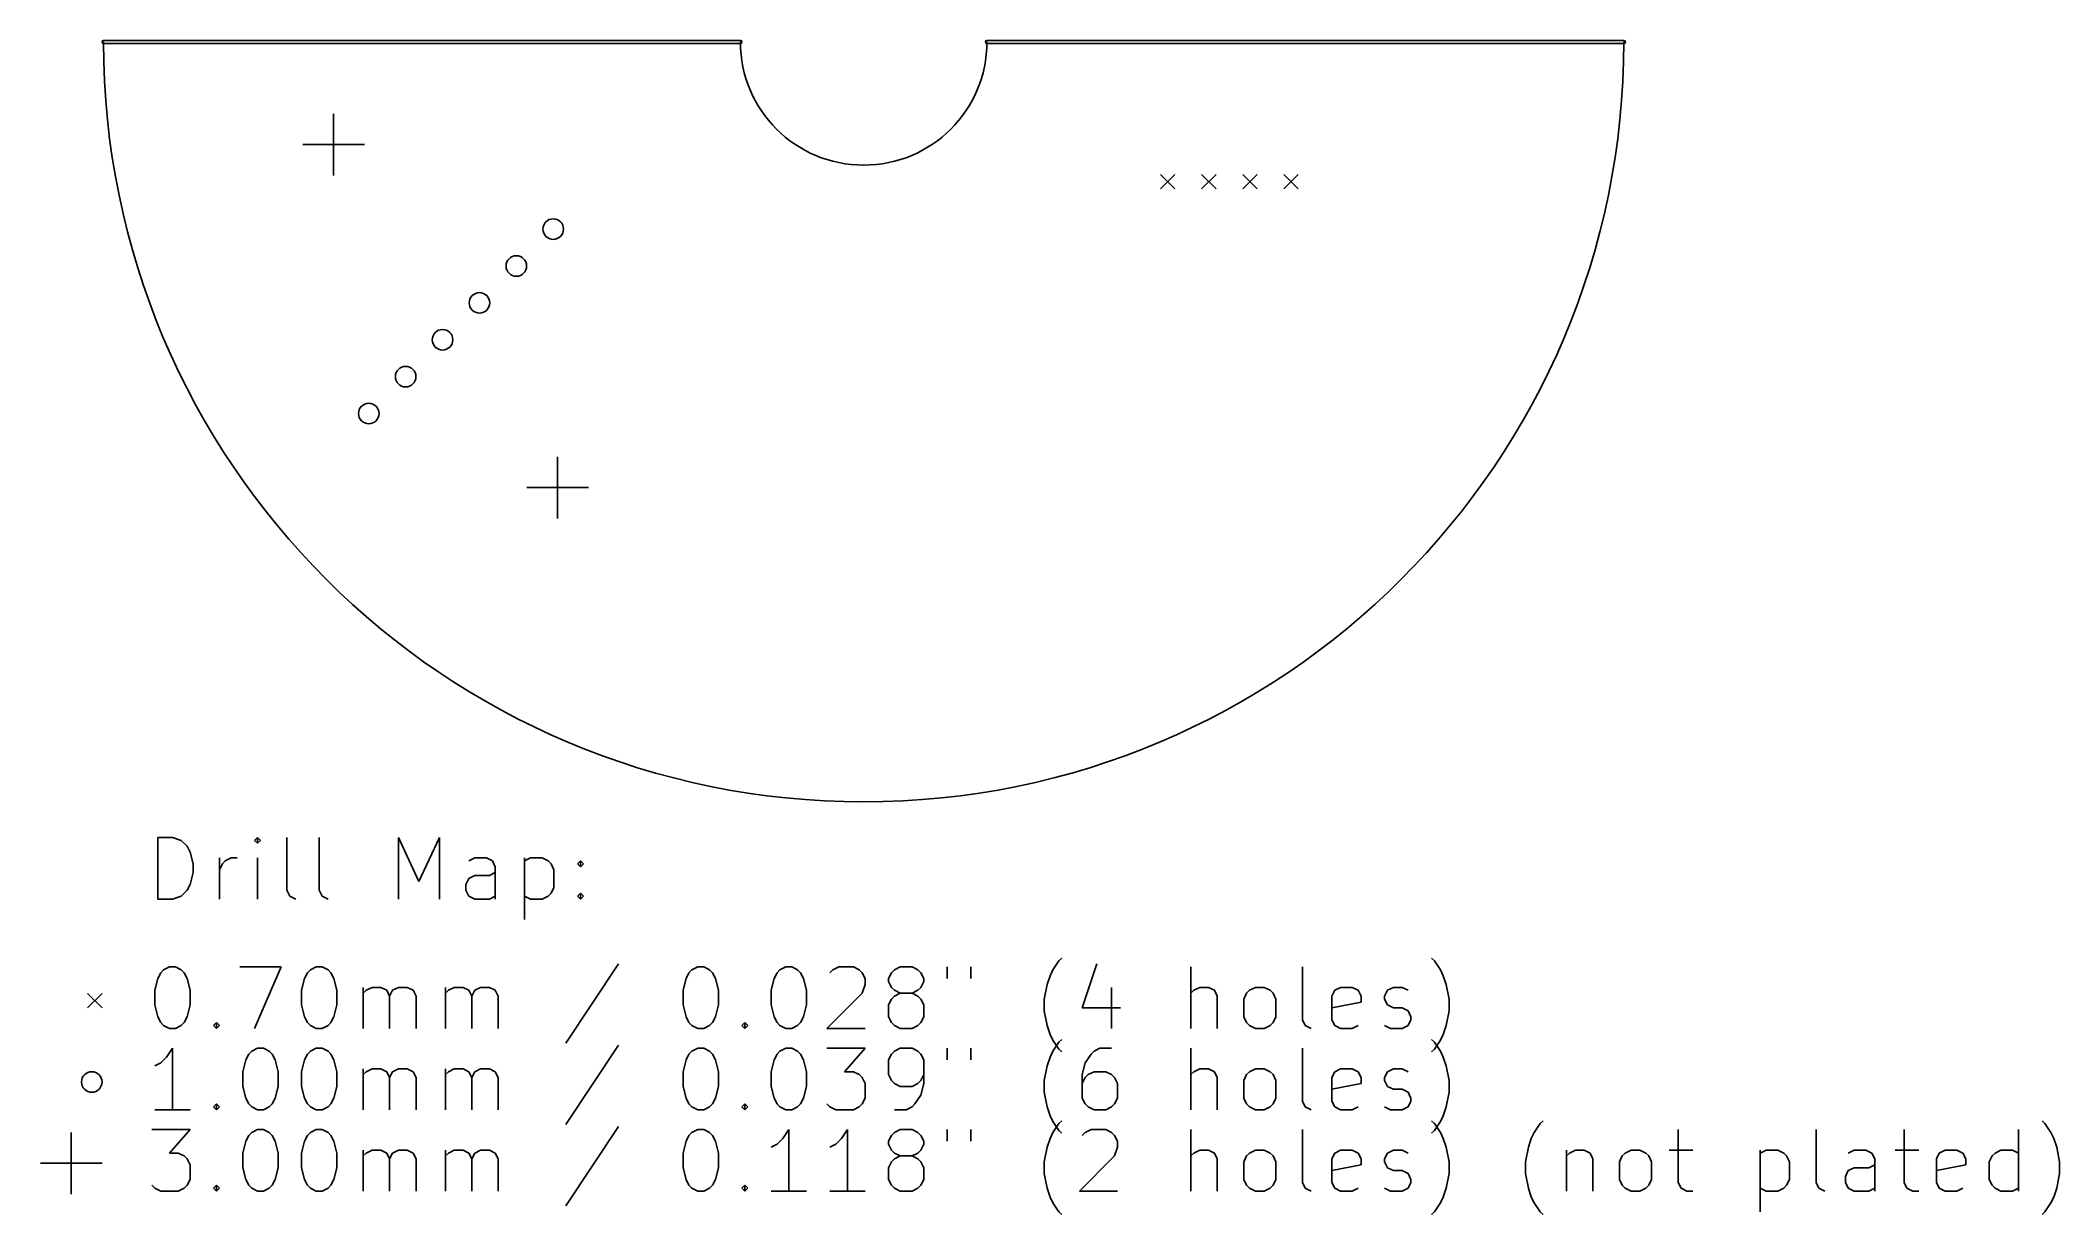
# Model space of a CAD drawing. Extents: x 112.9 to 211.2, y -134.1 to -76.9.
import ezdxf

# ---------------------------------------------------------------- set-up
doc = ezdxf.new("R2010")
doc.units = 0
doc.header["$MEASUREMENT"] = 0
doc.layers.add('BLACK', color=7, linetype='CONTINUOUS')

msp = doc.modelspace()

# ---------------------------------------------------------------- linework, layer by layer
at = {"layer": 'Black'}
for p, q in [((116, -76.925), (147, -76.925)), ((116, -77.075), (147, -77.075)), ((159, -76.925), (190, -76.925)), ((159, -77.075), (190, -77.075)), ((127.2, -80.5), (127.2, -83.5)), ((125.7, -82), (128.7, -82)), ((167.45, -83.45), (168.15, -84.15)), ((168.15, -83.45), (167.45, -84.15)), ((169.45, -83.45), (170.15, -84.15)), ((170.15, -83.45), (169.45, -84.15)), ((171.45, -83.45), (172.15, -84.15)), ((172.15, -83.45), (171.45, -84.15)), ((173.45, -83.45), (174.15, -84.15)), ((174.15, -83.45), (173.45, -84.15)), ((138.1, -97.2), (138.1, -100.2)), ((136.6, -98.7), (139.6, -98.7)), ((118.639, -118.732), (118.639, -115.732)), ((118.639, -115.732), (119.354, -115.732)), ((119.354, -115.732), (119.782, -115.875)), ((119.782, -115.875), (120.068, -116.161)), ((123.496, -115.732), (123.354, -115.875)), ((123.354, -115.875), (123.496, -116.018)), ((123.639, -115.875), (123.496, -115.732)), ((123.496, -115.732), (123.496, -116.018)), ((123.496, -116.018), (123.639, -115.875)), ((124.925, -118.304), (124.925, -115.732)), ((126.496, -118.304), (126.496, -115.732)), ((130.354, -118.732), (130.354, -115.732)), ((130.354, -115.732), (131.354, -117.875)), ((131.354, -117.875), (132.354, -115.732)), ((132.354, -115.732), (132.354, -118.732)), ((120.068, -116.161), (120.211, -116.446)), ((120.211, -116.446), (120.354, -117.018)), ((121.639, -118.732), (121.639, -116.732)), ((121.782, -117.018), (121.925, -116.875)), ((121.925, -116.875), (122.211, -116.732)), ((122.211, -116.732), (122.496, -116.732)), ((123.496, -118.732), (123.496, -116.732)), ((134.068, -116.732), (133.782, -116.875)), ((134.639, -116.732), (134.068, -116.732)), ((134.925, -116.875), (134.639, -116.732)), ((135.068, -117.161), (134.925, -116.875)), ((136.496, -116.732), (136.496, -119.732)), ((136.496, -116.875), (136.782, -116.732)), ((136.782, -116.732), (137.354, -116.732)), ((137.354, -116.732), (137.639, -116.875)), ((137.639, -116.875), (137.782, -117.018)), ((139.068, -117.018), (139.211, -116.875)), ((139.211, -116.875), (139.354, -117.018)), ((139.211, -116.875), (139.211, -117.161)), ((120.354, -117.446), (120.211, -118.018)), ((120.354, -117.018), (120.354, -117.446)), ((121.639, -117.304), (121.782, -117.018)), ((133.639, -118.018), (133.782, -117.732)), ((133.782, -117.732), (134.068, -117.589)), ((134.068, -117.589), (134.782, -117.589)), ((134.782, -117.589), (135.068, -117.446)), ((135.068, -118.732), (135.068, -117.161)), ((137.782, -117.018), (137.925, -117.304)), ((137.925, -117.304), (137.925, -118.161)), ((139.211, -117.161), (139.068, -117.018)), ((139.354, -117.018), (139.211, -117.161)), ((119.354, -118.732), (118.639, -118.732)), ((119.782, -118.589), (119.354, -118.732)), ((120.068, -118.304), (119.782, -118.589)), ((120.211, -118.018), (120.068, -118.304)), ((125.068, -118.589), (124.925, -118.304)), ((125.354, -118.732), (125.068, -118.589)), ((126.639, -118.589), (126.496, -118.304)), ((126.925, -118.732), (126.639, -118.589)), ((133.639, -118.304), (133.639, -118.018)), ((133.782, -118.589), (133.639, -118.304)), ((134.068, -118.732), (133.782, -118.589)), ((134.782, -118.732), (134.068, -118.732)), ((135.068, -118.589), (134.782, -118.732)), ((136.782, -118.732), (136.496, -118.589)), ((137.354, -118.732), (136.782, -118.732)), ((137.639, -118.589), (137.354, -118.732)), ((137.782, -118.446), (137.639, -118.589)), ((137.925, -118.161), (137.782, -118.446)), ((139.068, -118.589), (139.211, -118.446)), ((139.211, -118.732), (139.068, -118.589)), ((139.211, -118.446), (139.354, -118.589)), ((139.211, -118.446), (139.211, -118.732)), ((139.354, -118.589), (139.211, -118.732)), ((162.211, -122.175), (162.496, -121.746)), ((162.496, -121.746), (162.639, -121.604)), ((180.782, -121.746), (180.639, -121.604)), ((181.068, -122.175), (180.782, -121.746)), ((118.496, -123.175), (118.639, -122.604)), ((118.639, -122.604), (118.782, -122.318)), ((118.782, -122.318), (118.925, -122.175)), ((118.925, -122.175), (119.211, -122.032)), ((119.211, -122.032), (119.496, -122.032)), ((119.496, -122.032), (119.782, -122.175)), ((119.782, -122.175), (119.925, -122.318)), ((119.925, -122.318), (120.068, -122.604)), ((120.068, -122.604), (120.211, -123.175)), ((122.639, -122.032), (124.639, -122.032)), ((124.639, -122.032), (123.354, -125.032)), ((125.639, -123.175), (125.782, -122.604)), ((125.782, -122.604), (125.925, -122.318)), ((125.925, -122.318), (126.068, -122.175)), ((126.068, -122.175), (126.354, -122.032)), ((126.354, -122.032), (126.639, -122.032)), ((126.639, -122.032), (126.925, -122.175)), ((126.925, -122.175), (127.068, -122.318)), ((127.068, -122.318), (127.211, -122.604)), ((127.211, -122.604), (127.354, -123.175)), ((141.068, -121.889), (138.496, -125.746)), ((144.211, -123.175), (144.354, -122.604)), ((144.354, -122.604), (144.496, -122.318)), ((144.496, -122.318), (144.639, -122.175)), ((144.639, -122.175), (144.925, -122.032)), ((144.925, -122.032), (145.211, -122.032)), ((145.211, -122.032), (145.496, -122.175)), ((145.496, -122.175), (145.639, -122.318)), ((145.639, -122.318), (145.782, -122.604)), ((145.782, -122.604), (145.925, -123.175)), ((148.496, -123.175), (148.639, -122.604)), ((148.639, -122.604), (148.782, -122.318)), ((148.782, -122.318), (148.925, -122.175)), ((148.925, -122.175), (149.211, -122.032)), ((149.211, -122.032), (149.496, -122.032)), ((149.496, -122.032), (149.782, -122.175)), ((149.782, -122.175), (149.925, -122.318)), ((149.925, -122.318), (150.068, -122.604)), ((150.068, -122.604), (150.211, -123.175)), ((151.354, -122.318), (151.496, -122.175)), ((151.496, -122.175), (151.782, -122.032)), ((151.782, -122.032), (152.496, -122.032)), ((152.496, -122.032), (152.782, -122.175)), ((152.782, -122.175), (152.925, -122.318)), ((152.925, -122.318), (153.068, -122.604)), ((153.068, -122.604), (153.068, -122.889)), ((154.211, -122.604), (154.354, -122.318)), ((154.211, -122.746), (154.211, -122.604)), ((154.354, -123.032), (154.211, -122.746)), ((154.354, -122.318), (154.496, -122.175)), ((154.496, -122.175), (154.782, -122.032)), ((154.782, -122.032), (155.354, -122.032)), ((155.354, -122.032), (155.639, -122.175)), ((155.639, -122.175), (155.782, -122.318)), ((155.782, -122.318), (155.925, -122.604)), ((155.925, -122.746), (155.782, -123.032)), ((155.925, -122.604), (155.925, -122.746)), ((157.068, -122.032), (157.068, -122.604)), ((158.211, -122.032), (158.211, -122.604)), ((161.925, -122.889), (162.068, -122.461)), ((162.068, -122.461), (162.211, -122.175)), ((164.354, -121.889), (163.639, -124.032)), ((168.925, -125.032), (168.925, -122.032)), ((174.354, -124.604), (174.354, -122.032)), ((181.211, -122.461), (181.068, -122.175)), ((181.354, -122.889), (181.211, -122.461)), ((115.225, -123.325), (115.925, -124.025)), ((115.925, -123.325), (115.225, -124.025)), ((118.496, -123.889), (118.496, -123.175)), ((120.211, -123.175), (120.211, -123.889)), ((125.639, -123.889), (125.639, -123.175)), ((127.354, -123.175), (127.354, -123.889)), ((128.639, -125.032), (128.639, -123.032)), ((128.639, -123.318), (128.782, -123.175)), ((128.782, -123.175), (129.068, -123.032)), ((129.068, -123.032), (129.496, -123.032)), ((129.496, -123.032), (129.782, -123.175)), ((129.782, -123.175), (129.925, -123.461)), ((129.925, -123.461), (130.068, -123.175)), ((129.925, -123.461), (129.925, -125.032)), ((130.068, -123.175), (130.354, -123.032)), ((130.354, -123.032), (130.782, -123.032)), ((130.782, -123.032), (131.068, -123.175)), ((131.068, -123.175), (131.211, -123.461)), ((131.211, -123.461), (131.211, -125.032)), ((132.639, -125.032), (132.639, -123.032)), ((132.639, -123.318), (132.782, -123.175)), ((132.782, -123.175), (133.068, -123.032)), ((133.068, -123.032), (133.496, -123.032)), ((133.496, -123.032), (133.782, -123.175)), ((133.782, -123.175), (133.925, -123.461)), ((133.925, -123.461), (134.068, -123.175)), ((133.925, -123.461), (133.925, -125.032)), ((134.068, -123.175), (134.354, -123.032)), ((134.354, -123.032), (134.782, -123.032)), ((134.782, -123.032), (135.068, -123.175)), ((135.068, -123.175), (135.211, -123.461)), ((135.211, -123.461), (135.211, -125.032)), ((144.211, -123.889), (144.211, -123.175)), ((145.925, -123.175), (145.925, -123.889)), ((148.496, -123.889), (148.496, -123.175)), ((150.211, -123.175), (150.211, -123.889)), ((152.925, -123.318), (151.211, -125.032)), ((153.068, -122.889), (152.925, -123.318)), ((154.354, -123.604), (154.211, -123.889)), ((154.496, -123.175), (154.354, -123.032)), ((154.496, -123.461), (154.354, -123.604)), ((154.782, -123.318), (154.496, -123.175)), ((154.782, -123.318), (154.496, -123.461)), ((155.354, -123.318), (154.782, -123.318)), ((155.639, -123.175), (155.354, -123.318)), ((155.639, -123.461), (155.354, -123.318)), ((155.782, -123.032), (155.639, -123.175)), ((155.782, -123.604), (155.639, -123.461)), ((155.925, -123.889), (155.782, -123.604)), ((161.782, -123.604), (161.925, -122.889)), ((161.782, -124.175), (161.782, -123.604)), ((165.068, -123.032), (165.068, -125.032)), ((169.068, -123.175), (168.925, -123.318)), ((169.354, -123.032), (169.068, -123.175)), ((169.782, -123.032), (169.354, -123.032)), ((170.068, -123.175), (169.782, -123.032)), ((170.211, -123.461), (170.068, -123.175)), ((170.211, -125.032), (170.211, -123.461)), ((171.496, -123.604), (171.639, -123.318)), ((171.496, -124.461), (171.496, -123.604)), ((171.639, -123.318), (171.782, -123.175)), ((171.782, -123.175), (172.068, -123.032)), ((172.068, -123.032), (172.496, -123.032)), ((172.496, -123.032), (172.782, -123.175)), ((172.782, -123.175), (172.925, -123.318)), ((172.925, -123.318), (173.068, -123.604)), ((173.068, -123.604), (173.068, -124.461)), ((175.782, -123.461), (175.925, -123.175)), ((175.782, -124.604), (175.782, -123.461)), ((177.211, -123.746), (175.782, -124.032)), ((175.925, -123.175), (176.211, -123.032)), ((176.211, -123.032), (176.782, -123.032)), ((176.782, -123.032), (177.068, -123.175)), ((177.068, -123.175), (177.211, -123.461)), ((177.211, -123.461), (177.211, -123.746)), ((178.354, -123.461), (178.496, -123.175)), ((178.354, -123.604), (178.354, -123.461)), ((178.496, -123.889), (178.354, -123.604)), ((178.496, -123.175), (178.782, -123.032)), ((178.782, -123.032), (179.211, -123.032)), ((179.211, -123.032), (179.496, -123.175)), ((181.496, -123.604), (181.354, -122.889)), ((181.496, -124.175), (181.496, -123.604)), ((118.639, -124.461), (118.496, -123.889)), ((118.782, -124.746), (118.639, -124.461)), ((118.925, -124.889), (118.782, -124.746)), ((119.925, -124.746), (119.782, -124.889)), ((120.068, -124.461), (119.925, -124.746)), ((120.211, -123.889), (120.068, -124.461)), ((121.354, -124.889), (121.496, -124.746)), ((121.496, -124.746), (121.639, -124.889)), ((121.496, -124.746), (121.496, -125.032)), ((125.782, -124.461), (125.639, -123.889)), ((125.925, -124.746), (125.782, -124.461)), ((126.068, -124.889), (125.925, -124.746)), ((127.068, -124.746), (126.925, -124.889)), ((127.211, -124.461), (127.068, -124.746)), ((127.354, -123.889), (127.211, -124.461)), ((144.354, -124.461), (144.211, -123.889)), ((144.496, -124.746), (144.354, -124.461)), ((144.639, -124.889), (144.496, -124.746)), ((145.639, -124.746), (145.496, -124.889)), ((145.782, -124.461), (145.639, -124.746)), ((145.925, -123.889), (145.782, -124.461)), ((147.068, -124.889), (147.211, -124.746)), ((147.211, -124.746), (147.354, -124.889)), ((147.211, -124.746), (147.211, -125.032)), ((148.639, -124.461), (148.496, -123.889)), ((148.782, -124.746), (148.639, -124.461)), ((148.925, -124.889), (148.782, -124.746)), ((149.925, -124.746), (149.782, -124.889)), ((150.068, -124.461), (149.925, -124.746)), ((150.211, -123.889), (150.068, -124.461)), ((154.211, -123.889), (154.211, -124.461)), ((154.211, -124.461), (154.354, -124.746)), ((154.354, -124.746), (154.496, -124.889)), ((155.639, -124.889), (155.782, -124.746)), ((155.782, -124.746), (155.925, -124.461)), ((155.925, -124.461), (155.925, -123.889)), ((161.925, -124.889), (161.782, -124.175)), ((163.639, -124.032), (165.496, -124.032)), ((171.639, -124.746), (171.496, -124.461)), ((171.782, -124.889), (171.639, -124.746)), ((172.925, -124.746), (172.782, -124.889)), ((173.068, -124.461), (172.925, -124.746)), ((174.496, -124.889), (174.354, -124.604)), ((175.925, -124.889), (175.782, -124.604)), ((178.782, -124.032), (178.496, -123.889)), ((179.211, -124.032), (178.782, -124.032)), ((179.496, -124.175), (179.211, -124.032)), ((179.639, -124.461), (179.496, -124.175)), ((179.496, -124.889), (179.639, -124.604)), ((179.639, -124.604), (179.639, -124.461)), ((181.354, -124.889), (181.496, -124.175)), ((119.211, -125.032), (118.925, -124.889)), ((119.496, -125.032), (119.211, -125.032)), ((119.782, -124.889), (119.496, -125.032)), ((121.496, -125.032), (121.354, -124.889)), ((121.639, -124.889), (121.496, -125.032)), ((126.354, -125.032), (126.068, -124.889)), ((126.639, -125.032), (126.354, -125.032)), ((126.925, -124.889), (126.639, -125.032)), ((144.925, -125.032), (144.639, -124.889)), ((145.211, -125.032), (144.925, -125.032)), ((145.496, -124.889), (145.211, -125.032)), ((147.211, -125.032), (147.068, -124.889)), ((147.354, -124.889), (147.211, -125.032)), ((149.211, -125.032), (148.925, -124.889)), ((149.496, -125.032), (149.211, -125.032)), ((149.782, -124.889), (149.496, -125.032)), ((151.211, -125.032), (153.068, -125.032)), ((154.496, -124.889), (154.782, -125.032)), ((154.782, -125.032), (155.354, -125.032)), ((155.354, -125.032), (155.639, -124.889)), ((162.068, -125.318), (161.925, -124.889)), ((162.211, -125.604), (162.068, -125.318)), ((162.496, -126.032), (162.211, -125.604)), ((162.211, -126.135), (162.496, -125.706)), ((162.496, -125.706), (162.639, -125.564)), ((172.068, -125.032), (171.782, -124.889)), ((172.496, -125.032), (172.068, -125.032)), ((172.782, -124.889), (172.496, -125.032)), ((174.782, -125.032), (174.496, -124.889)), ((176.211, -125.032), (175.925, -124.889)), ((176.782, -125.032), (176.211, -125.032)), ((177.068, -124.889), (176.782, -125.032)), ((178.354, -124.889), (178.639, -125.032)), ((178.639, -125.032), (179.211, -125.032)), ((179.211, -125.032), (179.496, -124.889)), ((180.782, -125.706), (180.639, -125.564)), ((180.782, -126.032), (181.068, -125.604)), ((181.068, -126.135), (180.782, -125.706)), ((181.068, -125.604), (181.211, -125.318)), ((181.211, -125.318), (181.354, -124.889)), ((118.782, -126.706), (118.496, -126.849)), ((119.068, -126.421), (118.782, -126.706)), ((119.354, -125.992), (119.068, -126.421)), ((119.354, -128.992), (119.354, -125.992)), ((122.782, -127.135), (122.925, -126.564)), ((122.925, -126.564), (123.068, -126.278)), ((123.068, -126.278), (123.211, -126.135)), ((123.211, -126.135), (123.496, -125.992)), ((123.496, -125.992), (123.782, -125.992)), ((123.782, -125.992), (124.068, -126.135)), ((124.068, -126.135), (124.211, -126.278)), ((124.211, -126.278), (124.354, -126.564)), ((124.354, -126.564), (124.496, -127.135)), ((125.639, -127.135), (125.782, -126.564)), ((125.782, -126.564), (125.925, -126.278)), ((125.925, -126.278), (126.068, -126.135)), ((126.068, -126.135), (126.354, -125.992)), ((126.354, -125.992), (126.639, -125.992)), ((126.639, -125.992), (126.925, -126.135)), ((126.925, -126.135), (127.068, -126.278)), ((127.068, -126.278), (127.211, -126.564)), ((127.211, -126.564), (127.354, -127.135)), ((141.068, -125.849), (138.496, -129.706)), ((144.211, -127.135), (144.354, -126.564)), ((144.354, -126.564), (144.496, -126.278)), ((144.496, -126.278), (144.639, -126.135)), ((144.639, -126.135), (144.925, -125.992)), ((144.925, -125.992), (145.211, -125.992)), ((145.211, -125.992), (145.496, -126.135)), ((145.496, -126.135), (145.639, -126.278)), ((145.639, -126.278), (145.782, -126.564)), ((145.782, -126.564), (145.925, -127.135)), ((148.496, -127.135), (148.639, -126.564)), ((148.639, -126.564), (148.782, -126.278)), ((148.782, -126.278), (148.925, -126.135)), ((148.925, -126.135), (149.211, -125.992)), ((149.211, -125.992), (149.496, -125.992)), ((149.496, -125.992), (149.782, -126.135)), ((149.782, -126.135), (149.925, -126.278)), ((149.925, -126.278), (150.068, -126.564)), ((150.068, -126.564), (150.211, -127.135)), ((151.211, -125.992), (153.068, -125.992)), ((153.068, -125.992), (152.068, -127.135)), ((154.354, -126.278), (154.211, -126.564)), ((154.211, -126.564), (154.211, -127.278)), ((154.496, -126.135), (154.354, -126.278)), ((154.782, -125.992), (154.496, -126.135)), ((155.354, -125.992), (154.782, -125.992)), ((155.639, -126.135), (155.354, -125.992)), ((155.782, -126.278), (155.639, -126.135)), ((155.925, -126.564), (155.782, -126.278)), ((155.925, -127.706), (155.925, -126.564)), ((157.068, -125.992), (157.068, -126.564)), ((158.211, -125.992), (158.211, -126.564)), ((161.925, -126.849), (162.068, -126.421)), ((162.068, -126.421), (162.211, -126.135)), ((162.639, -126.175), (162.496, -126.032)), ((163.782, -126.706), (163.639, -127.278)), ((164.068, -126.278), (163.782, -126.706)), ((164.211, -126.135), (164.068, -126.278)), ((164.496, -125.992), (164.211, -126.135)), ((165.068, -125.992), (164.496, -125.992)), ((168.925, -128.992), (168.925, -125.992)), ((174.354, -128.564), (174.354, -125.992)), ((180.639, -126.175), (180.782, -126.032)), ((181.211, -126.421), (181.068, -126.135)), ((181.354, -126.849), (181.211, -126.421)), ((122.782, -127.849), (122.782, -127.135)), ((124.496, -127.135), (124.496, -127.849)), ((125.639, -127.849), (125.639, -127.135)), ((127.354, -127.135), (127.354, -127.849)), ((128.639, -128.992), (128.639, -126.992)), ((128.639, -127.278), (128.782, -127.135)), ((128.782, -127.135), (129.068, -126.992)), ((129.068, -126.992), (129.496, -126.992)), ((129.496, -126.992), (129.782, -127.135)), ((129.782, -127.135), (129.925, -127.421)), ((129.925, -127.421), (130.068, -127.135)), ((129.925, -127.421), (129.925, -128.992)), ((130.068, -127.135), (130.354, -126.992)), ((130.354, -126.992), (130.782, -126.992)), ((130.782, -126.992), (131.068, -127.135)), ((131.068, -127.135), (131.211, -127.421)), ((131.211, -127.421), (131.211, -128.992)), ((132.639, -128.992), (132.639, -126.992)), ((132.639, -127.278), (132.782, -127.135)), ((132.782, -127.135), (133.068, -126.992)), ((133.068, -126.992), (133.496, -126.992)), ((133.496, -126.992), (133.782, -127.135)), ((133.782, -127.135), (133.925, -127.421)), ((133.925, -127.421), (134.068, -127.135)), ((133.925, -127.421), (133.925, -128.992)), ((134.068, -127.135), (134.354, -126.992)), ((134.354, -126.992), (134.782, -126.992)), ((134.782, -126.992), (135.068, -127.135)), ((135.068, -127.135), (135.211, -127.421)), ((135.211, -127.421), (135.211, -128.992)), ((144.211, -127.849), (144.211, -127.135)), ((145.925, -127.135), (145.925, -127.849)), ((148.496, -127.849), (148.496, -127.135)), ((150.211, -127.135), (150.211, -127.849)), ((152.068, -127.135), (152.496, -127.135)), ((152.496, -127.135), (152.782, -127.278)), ((152.782, -127.278), (152.925, -127.421)), ((152.925, -127.421), (153.068, -127.706)), ((153.068, -127.706), (153.068, -128.421)), ((154.211, -127.278), (154.354, -127.564)), ((154.354, -127.564), (154.496, -127.706)), ((154.496, -127.706), (154.782, -127.849)), ((155.354, -127.849), (155.639, -127.706)), ((155.639, -127.706), (155.782, -127.564)), ((155.782, -127.564), (155.925, -127.278)), ((155.782, -128.278), (155.925, -127.706)), ((161.782, -127.564), (161.925, -126.849)), ((161.782, -128.135), (161.782, -127.564)), ((163.639, -127.278), (163.639, -128.421)), ((163.782, -127.421), (163.639, -127.706)), ((163.925, -127.278), (163.782, -127.421)), ((164.211, -127.135), (163.925, -127.278)), ((164.782, -127.135), (164.211, -127.135)), ((165.068, -127.278), (164.782, -127.135)), ((165.211, -127.421), (165.068, -127.278)), ((165.354, -127.706), (165.211, -127.421)), ((165.354, -128.421), (165.354, -127.706)), ((169.068, -127.135), (168.925, -127.278)), ((169.354, -126.992), (169.068, -127.135)), ((169.782, -126.992), (169.354, -126.992)), ((170.068, -127.135), (169.782, -126.992)), ((170.211, -127.421), (170.068, -127.135)), ((170.211, -128.992), (170.211, -127.421)), ((171.496, -127.564), (171.639, -127.278)), ((171.496, -128.421), (171.496, -127.564)), ((171.639, -127.278), (171.782, -127.135)), ((171.782, -127.135), (172.068, -126.992)), ((172.068, -126.992), (172.496, -126.992)), ((172.496, -126.992), (172.782, -127.135)), ((172.782, -127.135), (172.925, -127.278)), ((172.925, -127.278), (173.068, -127.564)), ((173.068, -127.564), (173.068, -128.421)), ((175.782, -127.421), (175.925, -127.135)), ((175.782, -128.564), (175.782, -127.421)), ((177.211, -127.706), (175.782, -127.992)), ((175.925, -127.135), (176.211, -126.992)), ((176.211, -126.992), (176.782, -126.992)), ((176.782, -126.992), (177.068, -127.135)), ((177.068, -127.135), (177.211, -127.421)), ((177.211, -127.421), (177.211, -127.706)), ((178.354, -127.421), (178.496, -127.135)), ((178.354, -127.564), (178.354, -127.421)), ((178.496, -127.849), (178.354, -127.564)), ((178.496, -127.135), (178.782, -126.992)), ((178.782, -126.992), (179.211, -126.992)), ((179.211, -126.992), (179.496, -127.135)), ((181.496, -127.564), (181.354, -126.849)), ((181.496, -128.135), (181.496, -127.564)), ((121.354, -128.849), (121.496, -128.706)), ((121.496, -128.706), (121.639, -128.849)), ((121.496, -128.706), (121.496, -128.992)), ((122.925, -128.421), (122.782, -127.849)), ((123.068, -128.706), (122.925, -128.421)), ((123.211, -128.849), (123.068, -128.706)), ((124.211, -128.706), (124.068, -128.849)), ((124.354, -128.421), (124.211, -128.706)), ((124.496, -127.849), (124.354, -128.421)), ((125.782, -128.421), (125.639, -127.849)), ((125.925, -128.706), (125.782, -128.421)), ((126.068, -128.849), (125.925, -128.706)), ((127.068, -128.706), (126.925, -128.849)), ((127.211, -128.421), (127.068, -128.706)), ((127.354, -127.849), (127.211, -128.421)), ((144.354, -128.421), (144.211, -127.849)), ((144.496, -128.706), (144.354, -128.421)), ((144.639, -128.849), (144.496, -128.706)), ((145.639, -128.706), (145.496, -128.849)), ((145.782, -128.421), (145.639, -128.706)), ((145.925, -127.849), (145.782, -128.421)), ((147.068, -128.849), (147.211, -128.706)), ((147.211, -128.706), (147.354, -128.849)), ((147.211, -128.706), (147.211, -128.992)), ((148.639, -128.421), (148.496, -127.849)), ((148.782, -128.706), (148.639, -128.421)), ((148.925, -128.849), (148.782, -128.706)), ((149.925, -128.706), (149.782, -128.849)), ((150.068, -128.421), (149.925, -128.706)), ((150.211, -127.849), (150.068, -128.421)), ((151.354, -128.849), (151.211, -128.706)), ((152.925, -128.706), (152.782, -128.849)), ((153.068, -128.421), (152.925, -128.706)), ((154.782, -127.849), (155.354, -127.849)), ((155.354, -128.849), (155.496, -128.706)), ((155.496, -128.706), (155.782, -128.278)), ((161.925, -128.849), (161.782, -128.135)), ((163.639, -128.421), (163.782, -128.706)), ((163.782, -128.706), (163.925, -128.849)), ((165.068, -128.849), (165.211, -128.706)), ((165.211, -128.706), (165.354, -128.421)), ((171.639, -128.706), (171.496, -128.421)), ((171.782, -128.849), (171.639, -128.706)), ((172.925, -128.706), (172.782, -128.849)), ((173.068, -128.421), (172.925, -128.706)), ((174.496, -128.849), (174.354, -128.564)), ((175.925, -128.849), (175.782, -128.564)), ((178.782, -127.992), (178.496, -127.849)), ((179.211, -127.992), (178.782, -127.992)), ((179.496, -128.135), (179.211, -127.992)), ((179.639, -128.421), (179.496, -128.135)), ((179.496, -128.849), (179.639, -128.564)), ((179.639, -128.564), (179.639, -128.421)), ((181.354, -128.849), (181.496, -128.135)), ((120.211, -128.992), (118.496, -128.992)), ((121.496, -128.992), (121.354, -128.849)), ((121.639, -128.849), (121.496, -128.992)), ((123.496, -128.992), (123.211, -128.849)), ((123.782, -128.992), (123.496, -128.992)), ((124.068, -128.849), (123.782, -128.992)), ((126.354, -128.992), (126.068, -128.849)), ((126.639, -128.992), (126.354, -128.992)), ((126.925, -128.849), (126.639, -128.992)), ((144.925, -128.992), (144.639, -128.849)), ((145.211, -128.992), (144.925, -128.992)), ((145.496, -128.849), (145.211, -128.992)), ((147.211, -128.992), (147.068, -128.849)), ((147.354, -128.849), (147.211, -128.992)), ((149.211, -128.992), (148.925, -128.849)), ((149.496, -128.992), (149.211, -128.992)), ((149.782, -128.849), (149.496, -128.992)), ((151.639, -128.992), (151.354, -128.849)), ((152.496, -128.992), (151.639, -128.992)), ((152.782, -128.849), (152.496, -128.992)), ((154.496, -128.992), (155.068, -128.992)), ((155.068, -128.992), (155.354, -128.849)), ((162.068, -129.278), (161.925, -128.849)), ((162.211, -129.564), (162.068, -129.278)), ((162.496, -129.992), (162.211, -129.564)), ((162.211, -130.095), (162.496, -129.666)), ((162.496, -129.666), (162.639, -129.524)), ((163.925, -128.849), (164.211, -128.992)), ((164.211, -128.992), (164.782, -128.992)), ((164.782, -128.992), (165.068, -128.849)), ((172.068, -128.992), (171.782, -128.849)), ((172.496, -128.992), (172.068, -128.992)), ((172.782, -128.849), (172.496, -128.992)), ((174.782, -128.992), (174.496, -128.849)), ((176.211, -128.992), (175.925, -128.849)), ((176.782, -128.992), (176.211, -128.992)), ((177.068, -128.849), (176.782, -128.992)), ((178.354, -128.849), (178.639, -128.992)), ((178.639, -128.992), (179.211, -128.992)), ((179.211, -128.992), (179.496, -128.849)), ((180.782, -129.666), (180.639, -129.524)), ((180.782, -129.992), (181.068, -129.564)), ((181.068, -130.095), (180.782, -129.666)), ((181.068, -129.564), (181.211, -129.278)), ((181.211, -129.278), (181.354, -128.849)), ((185.639, -130.095), (185.925, -129.666)), ((185.925, -129.666), (186.068, -129.524)), ((210.496, -129.666), (210.354, -129.524)), ((210.782, -130.095), (210.496, -129.666)), ((114.425, -130.095), (114.425, -133.095)), ((118.354, -129.952), (120.211, -129.952)), ((120.211, -129.952), (119.211, -131.095)), ((122.782, -131.095), (122.925, -130.524)), ((122.925, -130.524), (123.068, -130.238)), ((123.068, -130.238), (123.211, -130.095)), ((123.211, -130.095), (123.496, -129.952)), ((123.496, -129.952), (123.782, -129.952)), ((123.782, -129.952), (124.068, -130.095)), ((124.068, -130.095), (124.211, -130.238)), ((124.211, -130.238), (124.354, -130.524)), ((124.354, -130.524), (124.496, -131.095)), ((125.639, -131.095), (125.782, -130.524)), ((125.782, -130.524), (125.925, -130.238)), ((125.925, -130.238), (126.068, -130.095)), ((126.068, -130.095), (126.354, -129.952)), ((126.354, -129.952), (126.639, -129.952)), ((126.639, -129.952), (126.925, -130.095)), ((126.925, -130.095), (127.068, -130.238)), ((127.068, -130.238), (127.211, -130.524)), ((127.211, -130.524), (127.354, -131.095)), ((141.068, -129.809), (138.496, -133.666)), ((144.211, -131.095), (144.354, -130.524)), ((144.354, -130.524), (144.496, -130.238)), ((144.496, -130.238), (144.639, -130.095)), ((144.639, -130.095), (144.925, -129.952)), ((144.925, -129.952), (145.211, -129.952)), ((145.211, -129.952), (145.496, -130.095)), ((145.496, -130.095), (145.639, -130.238)), ((145.639, -130.238), (145.782, -130.524)), ((145.782, -130.524), (145.925, -131.095)), ((148.782, -130.666), (148.496, -130.809)), ((149.068, -130.381), (148.782, -130.666)), ((149.354, -129.952), (149.068, -130.381)), ((149.354, -132.952), (149.354, -129.952)), ((151.639, -130.666), (151.354, -130.809)), ((151.925, -130.381), (151.639, -130.666)), ((152.211, -129.952), (151.925, -130.381)), ((152.211, -132.952), (152.211, -129.952)), ((154.211, -130.524), (154.354, -130.238)), ((154.211, -130.666), (154.211, -130.524)), ((154.354, -130.952), (154.211, -130.666)), ((154.354, -130.238), (154.496, -130.095)), ((154.496, -130.095), (154.782, -129.952)), ((154.782, -129.952), (155.354, -129.952)), ((155.354, -129.952), (155.639, -130.095)), ((155.639, -130.095), (155.782, -130.238)), ((155.782, -130.238), (155.925, -130.524)), ((155.925, -130.666), (155.782, -130.952)), ((155.925, -130.524), (155.925, -130.666)), ((157.068, -129.952), (157.068, -130.524)), ((158.211, -129.952), (158.211, -130.524)), ((161.925, -130.809), (162.068, -130.381)), ((162.068, -130.381), (162.211, -130.095)), ((162.639, -130.135), (162.496, -129.992)), ((163.639, -130.238), (163.782, -130.095)), ((163.782, -130.095), (164.068, -129.952)), ((164.068, -129.952), (164.782, -129.952)), ((164.782, -129.952), (165.068, -130.095)), ((165.068, -130.095), (165.211, -130.238)), ((165.211, -130.238), (165.354, -130.524)), ((165.354, -130.524), (165.354, -130.809)), ((168.925, -132.952), (168.925, -129.952)), ((174.354, -132.524), (174.354, -129.952)), ((180.639, -130.135), (180.782, -129.992)), ((181.211, -130.381), (181.068, -130.095)), ((181.354, -130.809), (181.211, -130.381)), ((185.354, -130.809), (185.496, -130.381)), ((185.496, -130.381), (185.639, -130.095)), ((192.639, -129.952), (192.639, -132.524)), ((199.354, -132.524), (199.354, -129.952)), ((203.639, -129.952), (203.639, -132.524)), ((209.211, -132.952), (209.211, -129.952)), ((210.925, -130.381), (210.782, -130.095)), ((211.068, -130.809), (210.925, -130.381)), ((112.925, -131.595), (115.925, -131.595)), ((119.211, -131.095), (119.639, -131.095)), ((119.639, -131.095), (119.925, -131.238)), ((119.925, -131.238), (120.068, -131.381)), ((120.068, -131.381), (120.211, -131.666)), ((120.211, -131.666), (120.211, -132.381)), ((122.782, -131.809), (122.782, -131.095)), ((124.496, -131.095), (124.496, -131.809)), ((125.639, -131.809), (125.639, -131.095)), ((127.354, -131.095), (127.354, -131.809)), ((128.639, -132.952), (128.639, -130.952)), ((128.639, -131.238), (128.782, -131.095)), ((128.782, -131.095), (129.068, -130.952)), ((129.068, -130.952), (129.496, -130.952)), ((129.496, -130.952), (129.782, -131.095)), ((129.782, -131.095), (129.925, -131.381)), ((129.925, -131.381), (130.068, -131.095)), ((129.925, -131.381), (129.925, -132.952)), ((130.068, -131.095), (130.354, -130.952)), ((130.354, -130.952), (130.782, -130.952)), ((130.782, -130.952), (131.068, -131.095)), ((131.068, -131.095), (131.211, -131.381)), ((131.211, -131.381), (131.211, -132.952)), ((132.639, -132.952), (132.639, -130.952)), ((132.639, -131.238), (132.782, -131.095)), ((132.782, -131.095), (133.068, -130.952)), ((133.068, -130.952), (133.496, -130.952)), ((133.496, -130.952), (133.782, -131.095)), ((133.782, -131.095), (133.925, -131.381)), ((133.925, -131.381), (134.068, -131.095)), ((133.925, -131.381), (133.925, -132.952)), ((134.068, -131.095), (134.354, -130.952)), ((134.354, -130.952), (134.782, -130.952)), ((134.782, -130.952), (135.068, -131.095)), ((135.068, -131.095), (135.211, -131.381)), ((135.211, -131.381), (135.211, -132.952)), ((144.211, -131.809), (144.211, -131.095)), ((145.925, -131.095), (145.925, -131.809)), ((154.354, -131.524), (154.211, -131.809)), ((154.496, -131.095), (154.354, -130.952)), ((154.496, -131.381), (154.354, -131.524)), ((154.782, -131.238), (154.496, -131.095)), ((154.782, -131.238), (154.496, -131.381)), ((155.354, -131.238), (154.782, -131.238)), ((155.639, -131.095), (155.354, -131.238)), ((155.639, -131.381), (155.354, -131.238)), ((155.782, -130.952), (155.639, -131.095)), ((155.782, -131.524), (155.639, -131.381)), ((155.925, -131.809), (155.782, -131.524)), ((161.782, -131.524), (161.925, -130.809)), ((161.782, -132.095), (161.782, -131.524)), ((165.211, -131.238), (163.496, -132.952)), ((165.354, -130.809), (165.211, -131.238)), ((169.068, -131.095), (168.925, -131.238)), ((169.354, -130.952), (169.068, -131.095)), ((169.782, -130.952), (169.354, -130.952)), ((170.068, -131.095), (169.782, -130.952)), ((170.211, -131.381), (170.068, -131.095)), ((170.211, -132.952), (170.211, -131.381)), ((171.496, -131.524), (171.639, -131.238)), ((171.496, -132.381), (171.496, -131.524)), ((171.639, -131.238), (171.782, -131.095)), ((171.782, -131.095), (172.068, -130.952)), ((172.068, -130.952), (172.496, -130.952)), ((172.496, -130.952), (172.782, -131.095)), ((172.782, -131.095), (172.925, -131.238)), ((172.925, -131.238), (173.068, -131.524)), ((173.068, -131.524), (173.068, -132.381)), ((175.782, -131.381), (175.925, -131.095)), ((175.782, -132.524), (175.782, -131.381)), ((177.211, -131.666), (175.782, -131.952)), ((175.925, -131.095), (176.211, -130.952)), ((176.211, -130.952), (176.782, -130.952)), ((176.782, -130.952), (177.068, -131.095)), ((177.068, -131.095), (177.211, -131.381)), ((177.211, -131.381), (177.211, -131.666)), ((178.354, -131.381), (178.496, -131.095)), ((178.354, -131.524), (178.354, -131.381)), ((178.496, -131.809), (178.354, -131.524)), ((178.496, -131.095), (178.782, -130.952)), ((178.782, -130.952), (179.211, -130.952)), ((179.211, -130.952), (179.496, -131.095)), ((181.496, -131.524), (181.354, -130.809)), ((181.496, -132.095), (181.496, -131.524)), ((185.211, -131.524), (185.354, -130.809)), ((185.211, -132.095), (185.211, -131.524)), ((187.211, -130.952), (187.211, -132.952)), ((187.211, -131.238), (187.354, -131.095)), ((187.354, -131.095), (187.639, -130.952)), ((187.639, -130.952), (188.068, -130.952)), ((188.068, -130.952), (188.354, -131.095)), ((188.354, -131.095), (188.496, -131.381)), ((188.496, -131.381), (188.496, -132.952)), ((189.782, -131.524), (189.925, -131.238)), ((189.782, -132.381), (189.782, -131.524)), ((189.925, -131.238), (190.068, -131.095)), ((190.068, -131.095), (190.354, -130.952)), ((190.354, -130.952), (190.782, -130.952)), ((190.782, -130.952), (191.068, -131.095)), ((191.068, -131.095), (191.211, -131.238)), ((191.211, -131.238), (191.354, -131.524)), ((191.354, -131.524), (191.354, -132.381)), ((192.211, -130.952), (193.354, -130.952)), ((196.639, -130.952), (196.639, -133.952)), ((196.639, -131.095), (196.925, -130.952)), ((196.925, -130.952), (197.496, -130.952)), ((197.496, -130.952), (197.782, -131.095)), ((197.782, -131.095), (197.925, -131.238)), ((197.925, -131.238), (198.068, -131.524)), ((198.068, -131.524), (198.068, -132.381)), ((201.211, -130.952), (200.925, -131.095)), ((201.782, -130.952), (201.211, -130.952)), ((202.068, -131.095), (201.782, -130.952)), ((201.925, -131.809), (202.211, -131.666)), ((202.211, -131.381), (202.068, -131.095)), ((202.211, -132.952), (202.211, -131.381)), ((203.211, -130.952), (204.354, -130.952)), ((205.211, -131.381), (205.354, -131.095)), ((205.211, -132.524), (205.211, -131.381)), ((206.639, -131.666), (205.211, -131.952)), ((205.354, -131.095), (205.639, -130.952)), ((205.639, -130.952), (206.211, -130.952)), ((206.211, -130.952), (206.496, -131.095)), ((206.496, -131.095), (206.639, -131.381)), ((206.639, -131.381), (206.639, -131.666)), ((207.782, -131.524), (207.925, -131.238)), ((207.782, -132.381), (207.782, -131.524)), ((207.925, -131.238), (208.068, -131.095)), ((208.068, -131.095), (208.354, -130.952)), ((208.354, -130.952), (208.925, -130.952)), ((208.925, -130.952), (209.211, -131.095)), ((211.211, -131.524), (211.068, -130.809)), ((211.211, -132.095), (211.211, -131.524)), ((118.496, -132.809), (118.354, -132.666)), ((120.068, -132.666), (119.925, -132.809)), ((120.211, -132.381), (120.068, -132.666)), ((121.354, -132.809), (121.496, -132.666)), ((121.496, -132.666), (121.639, -132.809)), ((121.496, -132.666), (121.496, -132.952)), ((122.925, -132.381), (122.782, -131.809)), ((123.068, -132.666), (122.925, -132.381)), ((123.211, -132.809), (123.068, -132.666)), ((124.211, -132.666), (124.068, -132.809)), ((124.354, -132.381), (124.211, -132.666)), ((124.496, -131.809), (124.354, -132.381)), ((125.782, -132.381), (125.639, -131.809)), ((125.925, -132.666), (125.782, -132.381)), ((126.068, -132.809), (125.925, -132.666)), ((127.068, -132.666), (126.925, -132.809)), ((127.211, -132.381), (127.068, -132.666)), ((127.354, -131.809), (127.211, -132.381)), ((144.354, -132.381), (144.211, -131.809)), ((144.496, -132.666), (144.354, -132.381)), ((144.639, -132.809), (144.496, -132.666)), ((145.639, -132.666), (145.496, -132.809)), ((145.782, -132.381), (145.639, -132.666)), ((145.925, -131.809), (145.782, -132.381)), ((147.068, -132.809), (147.211, -132.666)), ((147.211, -132.666), (147.354, -132.809)), ((147.211, -132.666), (147.211, -132.952)), ((154.211, -131.809), (154.211, -132.381)), ((154.211, -132.381), (154.354, -132.666)), ((154.354, -132.666), (154.496, -132.809)), ((155.639, -132.809), (155.782, -132.666)), ((155.782, -132.666), (155.925, -132.381)), ((155.925, -132.381), (155.925, -131.809)), ((161.925, -132.809), (161.782, -132.095)), ((171.639, -132.666), (171.496, -132.381)), ((171.782, -132.809), (171.639, -132.666)), ((172.925, -132.666), (172.782, -132.809)), ((173.068, -132.381), (172.925, -132.666)), ((174.496, -132.809), (174.354, -132.524)), ((175.925, -132.809), (175.782, -132.524)), ((178.782, -131.952), (178.496, -131.809)), ((179.211, -131.952), (178.782, -131.952)), ((179.496, -132.095), (179.211, -131.952)), ((179.639, -132.381), (179.496, -132.095)), ((179.496, -132.809), (179.639, -132.524)), ((179.639, -132.524), (179.639, -132.381)), ((181.354, -132.809), (181.496, -132.095)), ((185.354, -132.809), (185.211, -132.095)), ((189.925, -132.666), (189.782, -132.381)), ((190.068, -132.809), (189.925, -132.666)), ((191.211, -132.666), (191.068, -132.809)), ((191.354, -132.381), (191.211, -132.666)), ((192.639, -132.524), (192.782, -132.809)), ((197.925, -132.666), (197.782, -132.809)), ((198.068, -132.381), (197.925, -132.666)), ((199.496, -132.809), (199.354, -132.524)), ((200.782, -132.238), (200.925, -131.952)), ((200.782, -132.524), (200.782, -132.238)), ((200.925, -132.809), (200.782, -132.524)), ((200.925, -131.952), (201.211, -131.809)), ((201.211, -131.809), (201.925, -131.809)), ((203.639, -132.524), (203.782, -132.809)), ((205.354, -132.809), (205.211, -132.524)), ((207.925, -132.666), (207.782, -132.381)), ((208.068, -132.809), (207.925, -132.666)), ((211.068, -132.809), (211.211, -132.095)), ((118.782, -132.952), (118.496, -132.809)), ((119.639, -132.952), (118.782, -132.952)), ((119.925, -132.809), (119.639, -132.952)), ((121.496, -132.952), (121.354, -132.809)), ((121.639, -132.809), (121.496, -132.952)), ((123.496, -132.952), (123.211, -132.809)), ((123.782, -132.952), (123.496, -132.952)), ((124.068, -132.809), (123.782, -132.952)), ((126.354, -132.952), (126.068, -132.809)), ((126.639, -132.952), (126.354, -132.952)), ((126.925, -132.809), (126.639, -132.952)), ((144.925, -132.952), (144.639, -132.809)), ((145.211, -132.952), (144.925, -132.952)), ((145.496, -132.809), (145.211, -132.952)), ((147.211, -132.952), (147.068, -132.809)), ((147.354, -132.809), (147.211, -132.952)), ((150.211, -132.952), (148.496, -132.952)), ((153.068, -132.952), (151.354, -132.952)), ((154.496, -132.809), (154.782, -132.952)), ((154.782, -132.952), (155.354, -132.952)), ((155.354, -132.952), (155.639, -132.809)), ((162.068, -133.238), (161.925, -132.809)), ((162.211, -133.524), (162.068, -133.238)), ((162.496, -133.952), (162.211, -133.524)), ((163.496, -132.952), (165.354, -132.952)), ((172.068, -132.952), (171.782, -132.809)), ((172.496, -132.952), (172.068, -132.952)), ((172.782, -132.809), (172.496, -132.952)), ((174.782, -132.952), (174.496, -132.809)), ((176.211, -132.952), (175.925, -132.809)), ((176.782, -132.952), (176.211, -132.952)), ((177.068, -132.809), (176.782, -132.952)), ((178.354, -132.809), (178.639, -132.952)), ((178.639, -132.952), (179.211, -132.952)), ((179.211, -132.952), (179.496, -132.809)), ((180.782, -133.952), (181.068, -133.524)), ((181.068, -133.524), (181.211, -133.238)), ((181.211, -133.238), (181.354, -132.809)), ((185.496, -133.238), (185.354, -132.809)), ((185.639, -133.524), (185.496, -133.238)), ((185.925, -133.952), (185.639, -133.524)), ((190.354, -132.952), (190.068, -132.809)), ((190.782, -132.952), (190.354, -132.952)), ((191.068, -132.809), (190.782, -132.952)), ((192.782, -132.809), (193.068, -132.952)), ((193.068, -132.952), (193.354, -132.952)), ((196.925, -132.952), (196.639, -132.809)), ((197.496, -132.952), (196.925, -132.952)), ((197.782, -132.809), (197.496, -132.952)), ((199.782, -132.952), (199.496, -132.809)), ((201.211, -132.952), (200.925, -132.809)), ((201.925, -132.952), (201.211, -132.952)), ((202.211, -132.809), (201.925, -132.952)), ((203.782, -132.809), (204.068, -132.952)), ((204.068, -132.952), (204.354, -132.952)), ((205.639, -132.952), (205.354, -132.809)), ((206.211, -132.952), (205.639, -132.952)), ((206.496, -132.809), (206.211, -132.952)), ((208.354, -132.952), (208.068, -132.809)), ((208.925, -132.952), (208.354, -132.952)), ((209.211, -132.809), (208.925, -132.952)), ((210.496, -133.952), (210.782, -133.524)), ((210.782, -133.524), (210.925, -133.238)), ((210.925, -133.238), (211.068, -132.809)), ((162.639, -134.095), (162.496, -133.952)), ((180.639, -134.095), (180.782, -133.952)), ((186.068, -134.095), (185.925, -133.952)), ((210.354, -134.095), (210.496, -133.952))]:
    msp.add_line(p, q, dxfattribs=at)
for centre in [(137.888, -86.112), (136.092, -87.908), (134.296, -89.704), (132.5, -91.5), (130.704, -93.296), (128.908, -95.092), (115.425, -127.635)]:
    msp.add_circle(centre, 0.5, dxfattribs=at)
for centre, radius, start, end in [((116, -77), 0.075, 90, 270), ((153, -77), 37, -180, 0), ((147, -77), 0.075, 270, 450), ((153, -77), 6, -180, 0), ((159, -77), 0.075, 90, 270), ((190, -77), 0.075, 270, 450)]:
    msp.add_arc(centre, radius, start, end, dxfattribs=at)

doc.saveas('drawing.dxf')
